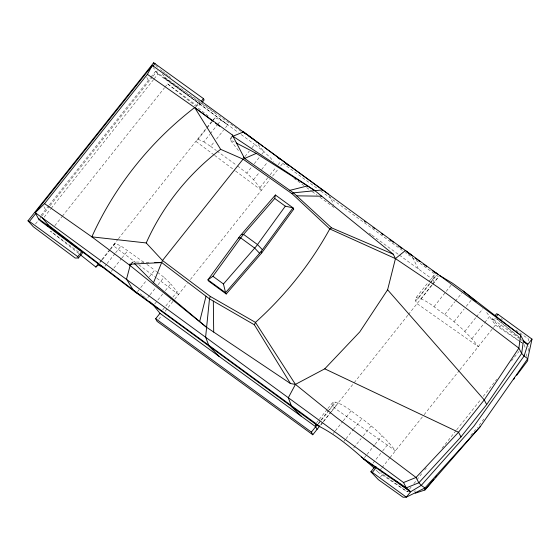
<?xml version="1.0" encoding="UTF-8"?>
<svg xmlns="http://www.w3.org/2000/svg" width="560" height="560" viewBox="0 0 560 560"><rect width="100%" height="100%" fill="white"/><g stroke="black" fill="none" stroke-linecap="round" stroke-linejoin="round"><path stroke-width="0.42" stroke-dasharray="2.8 2.1" d="M528.15 351.239L528.402 346.073M528.647 340.907L528.731 339.185L516.026 330.141M332.815 405.174L333.242 401.807C344.281 403.55 352.723 412.951 361.956 418.628C374.36 427.924 386.036 438.431 395.451 450.793L334.215 407.827L332.815 405.174L329.063 409.885M416.073 297.64C427.112 299.383 435.554 308.784 444.787 314.461C457.191 323.75 468.867 334.264 478.282 346.626L417.046 303.66L415.646 301L416.073 297.64L428.428 282.1M434.182 282.107L432.782 279.454L434.336 274.673L435.771 274.596M231.63 136.311L230.09 139.825L239.19 151.522M479.115 425.285L481.726 421.813M482.251 421.113L483.819 419.034M40.943 215.439L48.797 205.562M49.343 204.876L150.402 77.791M150.913 77.147L155.498 71.379L153.531 67.641M35.504 224L39.312 219.212M39.858 218.526L41.489 216.475M42.035 215.789L49.651 206.213M50.197 205.527L152.474 76.902M153.02 76.216L157.374 70.742M44.135 217.189L50.645 209.006M51.184 208.327L153.65 79.464M154.196 78.778L157.99 74.004L155.498 71.379L238.385 132.559M54.831 225.687L61.88 216.818M62.419 216.139L164.346 87.955M164.885 87.276L167.601 83.867L196.581 105.385L199.85 105.315L201.46 103.292M196.581 105.385L199.794 101.346M199.85 105.315L199.458 103.607L200.452 102.354M99.645 262.353L101.248 260.33M101.787 259.658L109.816 249.557M110.355 248.885L117.901 239.386M118.447 238.707L211.393 121.814M100.254 262.311L101.864 260.288M102.396 259.616L109.893 250.187M110.432 249.515L115.248 243.453L121.009 246.008L144.067 262.395M213.976 154.875L195.86 141.344L198.086 139.286L206.654 128.506M207.186 127.834L212.009 121.772M212.541 121.1L215.222 117.733L220.976 120.288L227.787 124.838L224.042 129.556M104.944 266.217L106.547 264.194M107.086 263.522L115.115 253.421M115.654 252.742L121.009 246.008M198.086 139.286L203.84 141.841L209.734 134.435M210.266 133.763L217.231 125.006M217.763 124.334L220.976 120.288M111.216 271.439L113.358 268.744M113.897 268.072L121.394 258.643M121.926 257.971L127.82 250.558M203.84 141.841L210.651 146.391L214.396 141.68M216.545 138.985L223.503 130.228M132.027 263.151L132.979 261.954L149.52 262.311M231.994 137.431L230.09 139.825L235.487 142.618M137.529 291.662L140.203 288.295M140.742 287.623L146.097 280.889M149.31 276.85L154.665 270.109L156.653 271.649M244.993 156.513L249.277 151.123M251.958 147.756L254.632 144.389L263.935 151.571L270.704 158.137L273.357 161.434M149.499 295.477L146.825 298.844L145.495 297.822M150.038 294.805L155.393 288.071M158.074 284.704L163.961 277.291L157.318 272.16M235.571 171.01L261.338 190.26L259.945 187.607L253.561 179.69L246.792 173.124L251.615 167.062M254.289 163.695L259.651 156.961M261.793 154.266L263.935 151.571L255.899 141.911M154.665 304.066L157.339 300.692M157.878 300.02L163.233 293.286M165.375 290.591L170.73 283.857L163.961 277.291M253.561 179.69L259.455 172.284M261.597 169.589L267.484 162.176M162.652 309.96L165.326 306.593M165.865 305.914L170.681 299.859M172.823 297.164L177.107 291.774L170.73 283.857M259.945 187.607L267.974 177.506M270.116 174.811L276.01 167.398M278.152 164.703L281.365 160.664M158.697 319.347L161.371 315.98M165.123 311.269L174.223 299.817M174.762 299.145L187.173 283.535M190.421 279.447L269.913 179.487M272.587 176.12L278.481 168.707M280.623 166.012L282.765 163.317L282.065 161.994M316.617 422.716L318.759 420.014M319.298 419.342L327.341 409.227M327.88 408.548L333.242 401.807M428.967 281.428L434.336 274.673M318.353 423.353L320.495 420.665M321.027 419.986L328.531 410.557M415.646 301L429.569 283.493M430.101 282.821L435.995 275.408M318.297 424.046L320.95 420.714M321.482 420.049L328.909 410.704M329.434 410.039L335.804 402.031M418.635 297.864L430.304 283.192M430.836 282.52L436.667 275.184M320.824 424.662L322.966 421.967M323.498 421.295L353.703 383.313M354.242 382.634L407.841 315.231M408.38 314.552L432.04 284.802M432.572 284.123L438.466 276.717L405.356 252.602M320.796 425.054L322.917 422.38M323.449 421.715L330.876 412.377M331.408 411.712L338.303 403.039M421.134 298.872L432.271 284.858M432.803 284.193L439.166 276.185M333.186 433.489L334.775 431.487M335.307 430.822L342.734 421.484M343.259 420.819L351.218 410.809M434.049 306.642L451.024 285.292M343.924 441.308L345.513 439.313M346.045 438.641L352.94 429.968M353.472 429.303L361.956 418.628M444.787 314.461L454.867 301.784M455.399 301.119L461.762 293.118M353.752 447.825L361.179 438.487M363.3 435.82L371.259 425.81M454.09 321.643L464.17 308.966M466.291 306.299L471.065 300.293M364.448 457.66L366.569 454.993M367.101 454.328L374.528 444.983M375.06 444.318L381.955 435.645M464.786 331.478L475.923 317.471M476.455 316.799L482.818 308.798M372.981 463.113L382.102 451.647M382.634 450.968L389.074 442.876M471.905 338.709L484.239 323.19M484.778 322.518L489.608 316.449L485.436 310.905M520.212 341.558L499.737 326.991L492.275 319.095L493.878 317.079M492.275 319.095L493.71 319.739L495.32 317.716M409.01 491.673L407.337 491.848L378.315 472.346L379.386 470.995M379.918 470.323L381.528 468.3M382.06 467.628L389.557 458.199M390.096 457.527L423.605 415.387M424.144 414.708L459.333 370.454M459.879 369.775L495.418 325.073L489.608 316.449M380.492 476.959L382.634 474.264L380.912 472.444M499.737 326.991L502.418 323.624M408.968 489.804L407.337 491.848L382.634 474.264M409.507 489.118L411.131 487.074M413.847 483.665L422.52 472.759M424.69 470.029L426.314 467.985M442.036 448.21L456.134 430.486M456.673 429.8L481.075 399.119M483.238 396.389L496.797 379.344M511.434 360.941L519.022 351.393M470.792 435.337L477.512 427.336M213.003 119.791L215.222 117.733M115.248 243.453L113.029 245.511L136.017 262.689M130.844 263.312L132.979 261.954M414.015 491.155L415.688 490.98M215.362 112.679L165.536 77.868L164.451 77.896L165.151 79.219L199.458 103.607M495.418 325.073L518.644 340.676M519.365 341.159L522.27 343.112M241.045 131.285L164.451 77.896L227.787 124.838M520.919 342.062L523.74 344.071M282.765 163.317L317.989 188.979M320.81 191.03L402.535 250.551M157.99 74.004L165.151 79.219M241.213 134.617L254.632 144.389M493.71 319.739L519.386 338.436M520.079 338.94L522.165 340.459M293.951 178.346L303.8 185.514M306.607 187.558L311.528 191.142M312.235 191.653L317.156 195.244M319.97 197.288L334.033 207.529M369.208 233.149L371.322 234.689M372.022 235.2L398.762 254.674M399.469 255.185L432.782 279.454M210.651 146.391L216.3 150.507M217.007 151.025L236.789 165.431M146.895 264.453L154.665 270.109M78.785 252.147L50.491 231.14L78.953 253.659M214.669 155.393L234.871 170.485M138.803 264.768L156.219 277.774M156.912 278.299L178.507 294.427L177.107 291.774M160.363 69.72L162.393 71.267M163.072 71.778L165.102 73.325M165.781 73.843L167.818 75.39M168.497 75.901L170.527 77.448M237.496 165.942L246.792 173.124M140.182 293.713L142.177 295.253M142.842 295.764L144.83 297.304M167.601 83.867L208.257 116.039M497.301 319.27L519.414 337.295M495.453 318.052L519.652 337.89M375.998 469.938L378.315 472.346M501.151 318.57L502.299 319.781M155.687 65.184L159.005 68.691M162.253 73.913L165.536 77.868M146.783 77.371L148.358 80.353M43.96 206.682L45.535 209.671M329.091 195.37L333.788 204.505M412.552 257.523L418.467 269.024M524.447 344.575L525.133 347.97M526.323 353.92L526.841 356.468"/><path stroke-width="0.84" d="M202.531 101.948L204.141 99.925L203.441 98.595L153.678 62.762L28 220.815L33.327 226.737L75.194 258.048L78.463 257.971L82.747 252.588L40.88 221.277L38.395 218.645L35.245 212.674L44.562 203.644L91.833 236.852L146.223 242.956L162.491 260.491L210.245 296.394L209.489 298.872L205.611 337.162L209.125 346.234L219.03 356.342M439.698 275.52L452.62 283.29L463.358 291.116L520.639 335.258L523.439 340.571L521.668 353.458L486.682 404.558L460.978 436.884L418.838 482.769L406.329 487.844L361.249 457.03M226.24 293.986L225.554 292.684L207.935 279.853L212.891 276.269L242.06 236.096L274.743 198.492L275.408 194.999L293.027 207.83L293.713 209.139L261.751 252.868L226.24 293.986L208.558 281.029L207.935 279.853L239.911 236.145L275.408 194.999M494.949 315.728L496.559 313.712L497.994 314.349L532 339.115L527.737 358.694L527.695 360.71L516.726 375.291M199.661 321.524L206.024 296.233M301.357 416.297L291.802 406.854L288.288 397.782L295.435 384.384L324.765 368.83L359.758 331.919L387.604 289.8L395.451 258.608L405.398 250.516L438.305 274.505M131.551 263.753L130.123 265.545L126.518 279.153L133.119 289.905L135.401 292.131L317.24 425.383C338.8 435.82 356.37 452.634 374.262 468.139M532 339.115L527.716 344.505L524.097 356.048L473.844 426.244L421.274 485.359L410.606 491.778L406.322 497.161L403.053 497.238L378.35 479.654L370.881 471.758L375.165 466.368M433.825 479.353L424.865 490.021L424.907 488.012L421.274 485.359L418.838 482.769L416.038 477.463L335.545 416.794L295.435 384.384L290.451 383.544L206.36 327.152L153.503 282.716L162.491 260.491L243.068 159.152L256.312 153.377L314.895 190.659L393.281 254.233L395.451 258.608L438.368 287.483L480.235 318.787L518.868 348.152L521.668 353.458L524.097 356.048L527.737 358.694L480.249 426.622L424.865 490.021L415.17 493.227M290.451 383.544L254.401 324.814L255.458 322.385A347.956 329.196 -27.8 0 0 329.77 228.935L331.52 227.829L393.281 254.233M44.562 203.644L147.392 74.333L152.355 65.401L411.068 254.667M285.313 206.185L256.165 246.386L223.461 283.969L225.554 292.684L261.065 251.566L293.027 207.83L285.313 206.185L274.743 198.492M513.59 379.456L514.633 378.07M152.355 65.401L35.245 212.674L318.717 419.944L403.529 482.531L406.329 487.844L410.606 491.778L363.391 458.997M28 220.815L29.442 221.452L35.966 213.241M152.943 66.143L155.113 63.406M78.463 257.971L77.763 256.648L81.739 251.643M201.446 101.101L203.441 98.595M80.304 254.73L95.893 267.064L98.035 264.369M319.753 426.013L312.788 434.763L157.087 321.37L155.687 318.717L159.971 313.327L153.594 305.41L149.898 301.826M312.788 434.763L311.388 432.11L317.282 424.704M370.881 471.758L372.323 472.395L376.607 467.012M496.391 316.372L497.994 314.349M435.505 477.351L436.625 476.021M480.249 426.622L424.907 488.012L406.322 497.161L372.323 472.395M95.893 267.064L98.112 265.006L103.873 267.561M147.392 74.333L194.663 107.534L220.661 149.338L243.068 159.152L291.956 193.641L293.426 192.843L322.721 189.889M206.36 327.152L130.123 265.545L91.833 236.852A332.304 314.384 -27.8 0 1 194.663 107.534L232.246 134.911L232.946 136.234L243.628 131.88L262.934 146.237M403.529 482.531L416.038 477.463L458.528 432.243L484.232 399.91L518.868 348.152L520.639 335.258L435.82 272.671M289.877 190.337L307.475 185.934M254.401 324.814L209.489 298.872L161.714 262.57L129.423 264.222L130.123 265.545M319.739 426.384L133.119 289.905L48.433 225.141L47.341 225.162L38.395 218.645M241.388 234.43L243.544 234.388L257.488 244.559L262.395 249.746M238.581 237.965L240.73 237.923L254.674 248.094L259.581 253.274M296.681 195.825L321.741 196.21M154.749 262.423L161.714 262.57M395.451 258.608L329.77 228.935L291.956 193.641M324.765 368.83L458.528 432.243L460.978 436.884M236.257 143.017L256.312 153.377M210.245 296.394L255.458 322.385L295.435 384.384M138.257 293.811L135.401 292.131L47.341 225.162L48.041 226.492M232.946 136.234L314.895 190.659M242.41 131.579L245.966 134.064M248.815 136.059L253.085 139.041M243.474 157.031L244.545 158.403L293.426 192.843L331.52 227.829M364.497 221.214L365.911 222.236M372.953 227.367L374.36 228.396M381.409 233.527L382.816 234.556M389.865 239.687L393.386 242.249M398.314 245.84L401.842 248.409M406.77 252L412.405 256.102M415.226 258.16L420.161 261.751M423.682 264.313L426.496 266.364M432.138 270.473L436.359 273.553M523.551 341.467L527.716 344.505L523.439 340.571M212.891 276.269L223.461 283.969M394.646 480.151L397.425 482.174M399.504 483.686L410.606 491.778M159.971 313.327L315.672 426.727L317.072 429.38M29.442 221.452L77.763 256.648M155.687 318.717L311.388 432.11M264.348 147.266L328.391 194.047M277.445 157.381L280.238 159.439M285.824 163.541L288.61 165.599M292.348 208.131L293.713 209.139M194.663 107.534L213.458 121.625M215.544 123.193L219.723 126.322M463.358 291.116L476.322 301.665M317.24 425.383L315.539 424.067L315.672 426.727M523.012 340.648L527.716 344.505M134.183 263.179L153.503 282.716M387.604 289.8L484.232 399.91L486.682 404.558M42.406 217.889L48.433 225.141M261.065 251.566L261.751 252.868M153.678 62.762L154.028 63.427M232.246 134.911L244.545 158.403M213.325 301.084L213.703 332.08M146.223 242.956A235.361 222.67 -27.8 0 1 220.661 149.338"/></g></svg>
